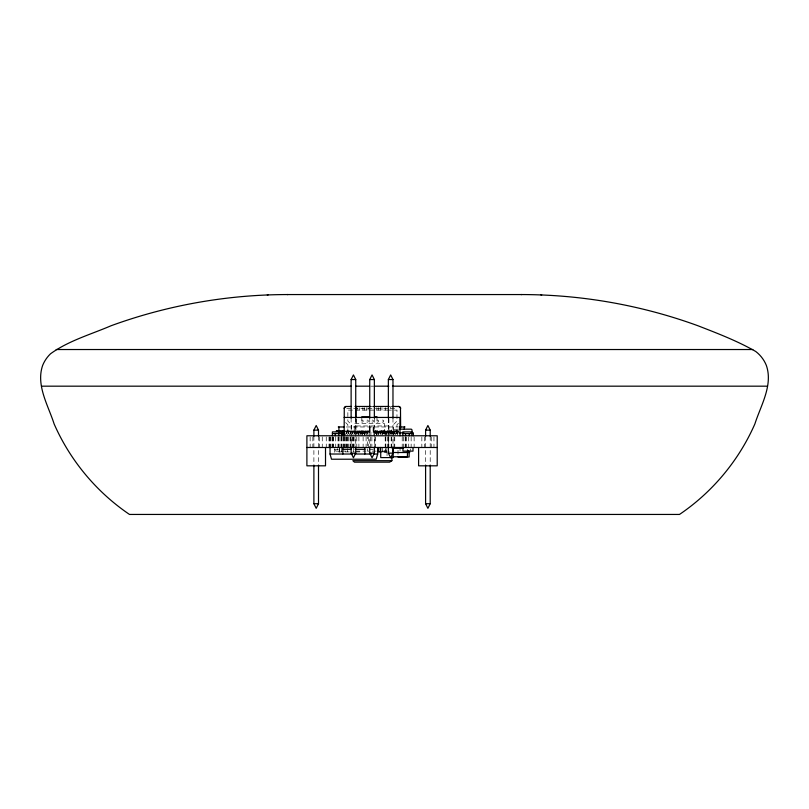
<?xml version="1.0" encoding="UTF-8"?>
<svg xmlns="http://www.w3.org/2000/svg" width="809" height="809" viewBox="0 0 809 809"><rect width="100%" height="100%" fill="white"/><g stroke="black" fill="none" stroke-linecap="round" stroke-linejoin="round"><path stroke-width="0.61" stroke-dasharray="4.04 3.03" d="M387.046 455.72L387.056 449.298M409.698 452.504L410.608 448.924M345.564 435.03L346.606 431.005M346.394 433.745L346.909 431.733M346.394 433.826L346.909 431.804M347.637 435.111L348.679 431.005M348.467 433.826L348.982 431.733M349.71 435.03L350.752 431.005L349.973 434.099M350.54 433.826L351.055 431.733M351.784 435.111L352.825 431.005M352.613 433.826L353.128 431.733M353.857 435.03L354.898 431.005M354.686 433.826L355.202 431.733M355.93 435.111L356.971 431.005M356.759 433.826L357.275 431.733M358.003 435.03L359.044 431.005M358.832 433.826L359.348 431.733M360.076 435.111L361.117 431.005M360.905 433.826L361.421 431.733M362.149 435.03L363.19 431.005M362.978 433.826L363.494 431.733M364.222 435.111L365.263 431.005M365.051 433.826L365.567 431.733M366.295 435.03L367.337 431.005M367.124 433.826L367.64 431.733M398.433 423.309L396.966 424.776L396.966 433.321M370.835 386.176L373.728 386.176M370.532 406.452L373.667 406.452M392.941 406.452L390.737 406.452L390.737 410.112M346.707 408.494L375.548 408.494M376.802 408.494L389.351 408.494M390.605 408.494L396.875 408.494M387.804 410.112L347.86 410.112L347.86 421.105L351.531 424.776L351.531 432.097L393.305 432.097L393.305 424.776L396.966 421.105L396.966 410.112L388.057 410.112M346.333 426.97L398.159 426.97M398.079 429.164L391.445 429.387L391.232 432.835M369.925 431.005L344.533 431.005L369.925 431.076L369.925 431.804M398.382 431.005L372.989 431.005L372.989 431.733L398.453 431.804M398.766 431.076L373.364 431.076L373.364 431.804M344.836 431.733L369.925 431.733M392.062 431.885L382.9 431.885L382.91 435.768M389.887 432.835L399.009 432.835M382.9 433.563L392.062 433.563L392.021 431.076M334.441 449.329L339.568 449.329M369.177 449.329L373.283 449.329M386.894 451.038L385.863 451.038L385.256 448.671M345.817 451.119L335.735 451.119L335.735 448.702M355.859 451.119L365.931 451.119M376.225 451.129L367.387 451.129L367.397 436.941M382.374 451.119L387.41 451.119M342.652 451.887L337.575 451.887L337.575 448.591M345.221 451.887L349.984 451.887M352.967 451.887L354.382 451.887M355.849 451.887L361.026 451.887M382.131 451.887L389.422 451.887M386.763 452.504L384.73 452.504L383.81 448.924M345.665 422.571L347.86 424.776L347.86 433.321M396.693 431.076L397.725 435.111M396.309 431.005L397.088 434.029M396.38 431.804L396.895 433.826M395.995 431.733L396.521 433.745M394.62 431.076L395.399 434.099M394.236 431.005L395.267 435.03M394.307 431.804L394.822 433.826M393.922 431.733L394.448 433.745M392.547 431.076L393.578 435.111M392.163 431.005L392.941 434.029M392.234 431.804L392.749 433.826M391.849 431.733L392.375 433.745M390.474 431.076L391.253 434.099M390.09 431.005L391.121 435.03M390.16 431.804L390.676 433.826M389.776 431.733L390.302 433.745M388.401 431.076L389.432 435.111M388.017 431.005L388.795 434.029M388.087 431.804L388.603 433.826M387.703 431.733L388.229 433.745M386.328 431.076L387.096 434.099M385.944 431.005L386.975 435.03M386.014 431.804L386.53 433.826M385.63 431.733L386.156 433.745M384.255 431.076L385.286 435.111M383.87 431.005L384.649 434.029M383.941 431.804L384.457 433.826M383.557 431.733L384.083 433.745M382.182 431.076L382.95 434.099M381.797 431.005L382.829 435.03M381.868 431.804L382.384 433.826M381.484 431.733L382.01 433.745M380.109 431.076L381.14 435.111M379.724 431.005L380.503 434.029M379.411 431.733L379.937 433.745M378.036 431.076L378.804 434.099M377.651 431.005L378.683 435.03M377.338 431.733L377.864 433.745M375.963 431.076L376.994 435.111M375.578 431.005L376.357 434.029M375.649 431.804L376.165 433.826M375.265 431.733L375.791 433.745M407.342 449.298L407.655 452.504M433.958 436.941L433.958 447.488M431.248 436.941L431.248 447.488M430.206 436.354L430.206 463.8M425.595 436.354L425.595 463.8M424.553 436.941L424.553 447.488M421.843 436.941L421.843 447.488M414.127 436.941L414.127 447.488M411.144 436.941L411.144 447.488M408.727 436.941L408.727 447.488M406.674 436.941L406.674 447.488M405.754 436.941L405.754 447.488M405.188 436.941L405.188 447.488M403.701 436.941L403.701 447.488M402.215 436.941L402.215 447.488M400.05 447.488L400.05 450.795M398.24 431.076L398.24 431.804M398.008 450.239L398.008 457.024M397.866 431.005L397.866 431.733M396.167 431.076L396.167 431.804M395.793 431.005L395.793 431.733M394.762 436.941L394.762 447.488M394.094 431.076L394.094 431.804M394.013 436.941L394.013 447.488M393.72 431.005L393.72 431.733M392.972 418.213L392.972 445.658M391.647 431.005L391.647 431.733M391.789 436.941L391.789 447.488M391.151 436.941L391.151 447.488M389.948 431.076L389.948 431.804M389.574 431.005L389.574 431.733M388.907 418.668L388.907 433.321M388.805 436.941L388.805 447.488M388.613 436.941L388.613 447.488M388.542 418.657L388.542 425.969L356.294 425.969L356.294 417.444M388.36 418.213L388.36 445.658M387.875 431.076L387.875 431.804M387.501 431.005L387.501 431.733M387.319 436.941L387.319 447.488M386.126 447.488L386.126 451.887M385.913 432.097L385.913 435.768M385.802 431.076L385.802 431.804M385.832 436.941L385.832 447.488M385.61 407.665L385.61 410.112M385.64 436.941L385.64 447.488M385.428 431.005L385.428 431.733M385.195 436.941L385.195 447.488M384.548 433.341L384.548 423.643L354.241 423.643L354.241 433.341M383.729 431.076L383.729 431.804M383.355 431.005L383.355 431.733M382.455 447.488L382.455 451.887M381.949 407.665L381.949 410.112M381.656 431.076L381.656 431.804M381.282 431.005L381.282 431.733M380.483 406.452L380.483 410.112M379.583 431.076L379.583 431.804M379.209 431.005L379.209 431.733M378.278 407.665L378.278 410.112M377.51 431.076L377.51 431.804M376.974 416.817L376.974 423.643M377.136 431.005L377.136 431.733M376.812 407.665L376.812 410.112M376.913 432.097L376.913 435.768M375.437 431.076L375.437 431.804M375.396 436.941L375.396 447.488M375.063 431.005L375.063 431.733M374.84 436.941L374.84 447.488M374.355 418.213L374.355 445.658M373.92 432.097L373.92 435.768M373.525 426.97L373.525 433.25M373.111 426.97L373.111 433.25M371.867 436.941L371.867 447.488M370.916 432.097L370.916 435.768M370.37 436.941L370.37 447.488M370.097 426.97L370.097 433.25M369.743 418.213L369.743 445.658M369.683 426.97L369.683 433.25M368.702 436.941L368.702 447.488M368.014 407.665L368.014 410.112M367.923 432.097L367.923 435.768M367.852 431.005L367.852 431.804M366.548 407.665L366.548 410.112M366.093 436.941L366.093 447.488M365.779 431.005L365.779 431.804M364.92 432.097L364.92 435.768M364.353 407.665L364.353 410.112M363.706 431.005L363.706 431.804M363.12 436.941L363.12 447.488M362.887 407.665L362.887 410.112M361.815 416.817L361.815 423.643M361.926 432.097L361.926 435.768M361.633 431.005L361.633 431.804M359.56 431.005L359.56 431.804M359.226 407.665L359.226 410.112M358.923 432.097L358.923 435.768M358.903 436.941L358.903 447.488M357.487 431.005L357.487 431.804M357.022 407.665L357.022 410.112M356.779 436.941L356.779 447.488M355.93 418.668L355.93 433.321M355.738 418.213L355.738 445.658M355.414 431.005L355.414 431.804M354.918 436.941L354.918 447.488M353.432 436.941L353.432 447.488M353.341 431.005L353.341 431.804M353.28 447.488L353.28 451.887M353.058 436.941L353.058 447.488M352.946 436.941L352.946 447.488M351.945 436.941L351.945 447.488M351.268 431.005L351.268 431.804M351.126 418.213L351.126 445.658M350.459 436.941L350.459 447.488M350.085 436.941L350.085 447.488M349.195 431.005L349.195 431.804M348.406 436.941L348.406 447.488M347.476 436.941L347.476 447.488M347.425 448.591L347.425 451.887M347.122 431.005L347.122 431.804M346.919 436.941L346.919 447.488M346.727 436.941L346.727 447.488M345.433 436.941L345.433 447.488M344.503 436.941L344.503 447.488M343.936 436.941L343.936 447.488M343.754 436.941L343.754 447.488M342.076 436.941L342.076 447.488M341.701 436.941L341.701 447.488M341.56 447.488L341.56 451.887M340.953 436.941L340.953 447.488M339.568 448.661L339.568 452.18M339.355 447.488L339.355 451.887M339.092 436.941L339.092 447.488M338.728 436.941L338.728 447.488M337.98 436.941L337.98 447.488M335.745 436.941L335.745 447.488M334.441 448.661L334.441 452.18M333.328 436.941L333.328 447.488M332.954 436.941L332.954 447.488M332.772 436.941L332.772 447.488M332.024 436.941L332.024 447.488M330.355 436.941L330.355 447.488M329.981 436.941L329.981 447.488M329.233 436.941L329.233 447.488M329.051 436.941L329.051 447.488M326.249 436.941L326.249 447.488M322.255 436.941L322.255 447.488M319.545 436.941L319.545 447.488M318.503 436.354L318.503 463.8M313.892 436.354L313.892 463.8M312.85 436.941L312.85 447.488M310.14 436.941L310.14 447.488M366.467 431.885L357.305 431.885L357.305 433.563L366.467 433.563L366.467 431.885M382.161 421.995A1.021 1.021 0 0 0 383.709 421.105A1.021 1.021 0 0 0 382.161 420.215A1.021 1.021 0 0 0 382.161 421.995M377.034 421.995A1.021 1.021 0 0 0 378.572 421.105A1.021 1.021 0 0 0 377.034 420.215A1.021 1.021 0 0 0 377.034 421.995M371.907 421.995A1.021 1.021 0 0 0 373.445 421.105A1.021 1.021 0 0 0 371.907 420.215A1.021 1.021 0 0 0 371.907 421.995M366.77 421.995A1.021 1.021 0 0 0 368.307 421.105A1.021 1.021 0 0 0 366.77 420.215A1.021 1.021 0 0 0 366.77 421.995M361.643 421.995A1.021 1.021 0 0 0 363.18 421.105A1.021 1.021 0 0 0 361.643 420.215A1.021 1.021 0 0 0 361.643 421.995"/><path stroke-width="1.21" d="M344.128 435.768L344.27 407.969L345.716 406.512L351.237 406.452M287.923 294.557C227.764 294.547 167.655 305.124 111.126 325.724C90.81 334.451 68.573 340.72 50.532 353.776C47.134 357.032 44.434 361.006 42.665 365.375C35.758 385.226 48.227 405.44 54.112 423.916C70.09 460.392 96.524 492.125 129.501 514.443L679.499 514.443C712.476 492.125 738.91 460.392 754.888 423.916C760.773 405.44 773.242 385.226 766.335 365.375C764.131 359.904 760.45 355.07 755.758 351.5C737.454 340.983 717.532 333.369 697.874 325.724C641.345 305.124 581.236 294.547 521.077 294.557M341.418 435.03L342.46 431.005M341.732 435.768L342.763 431.733M343.491 435.03L344.27 432.006M343.805 435.768L344.321 433.745M377.682 447.488L377.682 454.021L376.215 459.219L331.508 459.219L330.042 454.021L330.042 447.488M313.892 436.354L313.892 430.125L316.198 425.504L318.503 430.125L318.503 436.354M351.126 418.213L351.126 379.542L353.432 374.931L355.738 379.542L355.738 418.213M369.743 418.213L369.743 379.542L372.049 374.931L374.355 379.542L374.355 418.213M318.503 465.044L318.503 503.714L316.198 508.325L313.892 503.714L313.892 465.044M388.36 418.213L388.36 379.542L390.666 374.931L392.972 379.542L392.972 418.213M355.738 446.902L355.738 453.141L353.432 457.752L351.126 453.141L351.126 446.902M374.355 446.902L374.355 453.141L372.049 457.752L369.743 453.141L369.743 446.902M392.972 446.902L392.972 453.141L390.666 457.752L388.36 453.141L388.36 446.902M425.595 436.354L425.595 430.125L427.9 425.504L430.206 430.125L430.206 436.354M430.206 465.044L430.206 503.714L427.9 508.325L425.595 503.714L425.595 465.044M391.88 460.685L389.645 462.151L354.423 462.151L352.845 460.685L391.88 460.685L391.88 457.085M287.246 294.557L521.754 294.557M267.273 294.941L268.062 294.941M540.938 294.941L541.727 294.941M56.175 349.528L752.825 349.528M351.126 379.542L355.738 379.542M369.743 379.542L374.355 379.542M388.36 379.542L392.972 379.542M41.694 386.176L351.116 386.176M356.051 386.176L369.602 386.176M374.527 386.176L388.886 386.176M392.456 386.176L767.306 386.176M354.969 406.452L370.583 406.452M373.667 406.452L389.271 406.452M392.355 406.452L398.847 406.462L400.475 407.716L400.637 427.971M361.815 416.817L369.4 416.817M374.749 416.817L376.974 416.817M344.128 417.444L399.98 417.444L399.98 435.768M338.263 426.97L343.906 426.97M399.302 426.97L405.006 426.97M399.07 429.164L411.285 429.164L412.024 429.903L412.024 432.835M313.892 430.125L318.503 430.125M425.595 430.125L430.206 430.125M344.189 431.005L336.241 431.005L338.829 431.076L338.829 431.733M338.617 431.733L340.902 431.733L340.902 431.005M399.009 432.835L403.802 432.835M410.982 432.835L413.369 432.835L413.369 435.768M332.418 433.563L341.58 433.563M402.801 433.563L411.963 433.563M306.894 447.488L437.214 447.488M392.173 448.226L403.469 448.226M342.864 449.329L351.419 449.329M355.08 449.329L364.859 449.329M408.555 451.038L407.514 451.038L407.402 456.782L393.093 456.782M381.352 451.887L378.47 451.887L378.47 447.488M392.911 452.504L409.698 452.504M351.126 453.141L355.738 453.141M369.743 453.141L374.355 453.141M388.36 453.141L392.972 453.141M330.042 454.021L352.643 454.021M355.08 454.021L371.412 454.021M373.92 454.021L377.682 454.021M398.008 457.024L409.132 457.024L409.132 451.371M313.892 503.714L318.503 503.714M425.595 503.714L430.206 503.714M418.597 447.488L418.597 465.822L437.214 465.822L437.214 435.768L306.894 435.768L306.894 465.822L325.511 465.822L325.511 447.488M413.015 447.488L413.015 451.119L402.943 451.119L402.943 447.488M411.963 435.768L411.963 431.885L402.801 431.885L402.801 435.768M409.223 433.563L409.223 435.768M405.552 433.563L405.552 435.768M404.318 426.97L404.318 429.488M393.164 447.488L393.164 457.591L380.726 457.591L380.726 447.488M380.26 447.488L380.26 451.887M364.859 447.488L364.859 454.021M355.93 406.452L355.93 417.444M344.017 435.768L344.017 435.03L341.944 435.03L341.944 435.768M342.976 431.005L342.976 431.733M342.864 447.488L342.864 454.021M341.58 435.768L341.58 431.885L332.418 431.885L332.418 435.768M338.92 426.97L338.92 431.996M338.84 433.563L338.84 435.768M335.169 433.563L335.169 435.768M344.199 408.494A2.053 2.053 0 0 1 346.252 406.452M398.584 406.452A2.053 2.053 0 0 1 400.637 408.494"/></g></svg>
